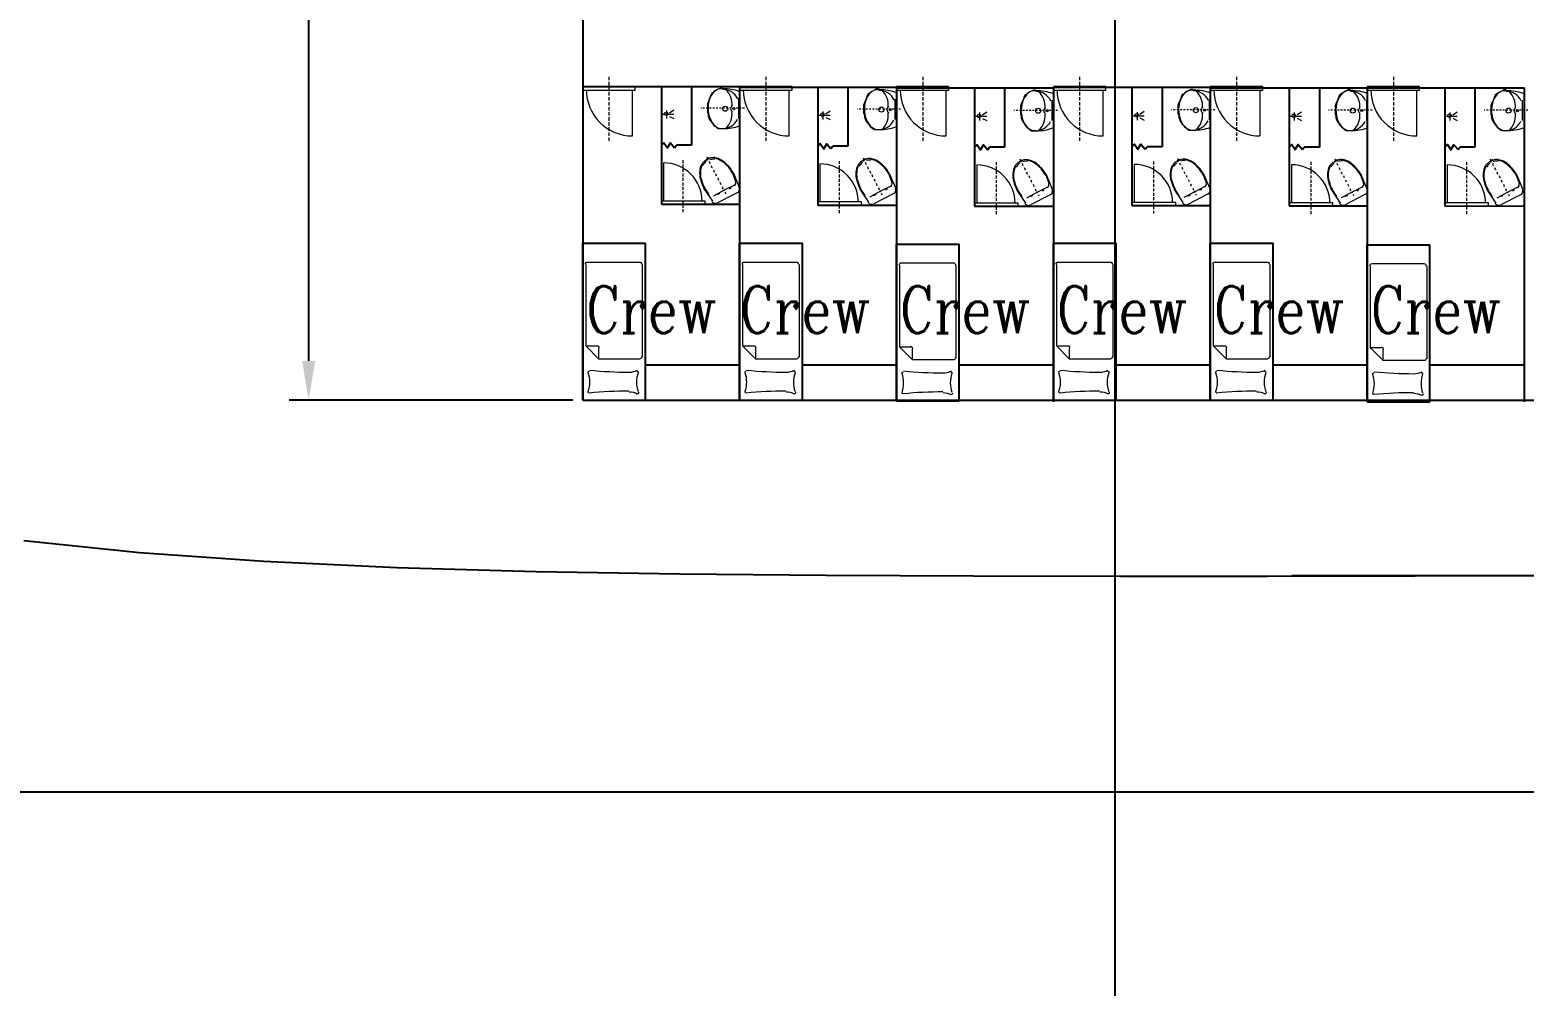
# Model space of a CAD drawing. Header units: millimetres. Extents: x -4 to 3776, y -4 to 4079.
# Drawn here: x 148.4 to 243.7, y 139.7 to 200.6 of the extents above; entities that cross this region are included whole.
import ezdxf
from ezdxf import colors
from ezdxf.entities.mleader import LeaderData, LeaderLine
from ezdxf.math import Vec2, Vec3

# ---------------------------------------------------------------- set-up
doc = ezdxf.new("R2010")
doc.units = ezdxf.units.MM
doc.linetypes.add('PDF_IMPORT', pattern=[1, 0.8, -0.2])
for name, color, linetype in [('BK_kedu', 255, 'Continuous'), ('EDGE', 7, 'Continuous'), ('ER', 7, 'Continuous'), ('PDF_DOOR', 7, 'Continuous'), ('PDF_FUR', 7, 'Continuous'), ('PDF_SANITARY', 7, 'Continuous')]:
    doc.layers.add(name, color=color, linetype=linetype)
doc.layers.add('Sheet$GRID', color=254, linetype='Continuous', true_color=0xbebebe)
doc.styles.add('ROMANC', font='ROMANC.shx', dxfattribs={"width": 0.8, "bigfont": 'HZDX.shx'})
doc.styles.get("Standard").update_dxf_attribs({"font": 'arial.ttf'})
doc.dimstyles.new('ISO-25', dxfattribs={"dimtxt": 2.5, "dimasz": 2.5, "dimexe": 1.25, "dimexo": 0.625, "dimtad": 1, "dimtxsty": 'Standard', "dimcen": 2.5, "dimadec": 0, "dimazin": 0, "dimtfac": 1, "dimtmove": 0, "dimatfit": 3, "dimfxl": 1, "dimarcsym": 0})

# ---------------------------------------------------------------- blocks, each defined once
blk = doc.blocks.new('chuang')
at = {"color": 4, "lineweight": 25}
for p, q in [((3509.117, 3491.255), (3513.117, 3491.255)), ((3509.117, 3491.255), (3509.617, 3491.255)), ((3509.117, 3491.255), (3509.117, 3481.255)), ((3513.117, 3491.255), (3513.117, 3481.255)), ((3509.117, 3481.255), (3513.117, 3481.255))]:
    blk.add_line(p, q, dxfattribs=at)
at = {"layer": 'PDF_FUR', "lineweight": 0}
for points in [[(3512.064, 3490.683, -0.024346), (3509.542, 3490.801, 0.575625), (3509.475, 3490.723)], [(3512.593, 3489.37, 0.114684), (3512.077, 3489.492, 0.024287), (3509.561, 3489.367)]]:
    blk.add_lwpolyline(points, format="xyb", dxfattribs=at)
for points in [[(3512.752, 3488.641), (3510.144, 3488.641), (3509.327, 3487.824), (3509.327, 3482.608)], [(3510.028, 3487.824), (3509.327, 3487.824), (3510.144, 3488.641), (3510.144, 3487.94)], [(3512.908, 3482.608), (3512.908, 3488.524)], [(3509.444, 3482.453), (3512.752, 3482.453)]]:
    blk.add_lwpolyline(points, dxfattribs=at)
for centre, radius, start, end in [((3507.665, 3490.108), 1.886, 359.76394, 19.0993), ((3512.072, 3491.894), 1.171, 270.48309, 296.63104), ((3514.454, 3490.108), 1.886, 160.97146, 180.3028), ((3512.61, 3490.779), 0.0694, 340.96848, 100.68105), ((3507.665, 3490.108), 1.886, 340.97146, 0.3028), ((3509.531, 3489.473), 0.0595, 160.96848, 280.68105), ((3514.454, 3490.108), 1.886, 179.76394, 199.0993), ((3512.588, 3489.473), 0.0596, 259.39614, 19.09939), ((3512.732, 3488.505), 0.136, 359.99993, 90.00007), ((3510.008, 3487.921), 0.136, 269.99993, 0.00007), ((3509.424, 3482.589), 0.136, 179.99993, 270.00007), ((3512.732, 3482.589), 0.136, 269.99993, 0.00007)]:
    blk.add_arc(centre, radius, start, end, dxfattribs=at)
blk = doc.blocks.new('ma tong')
at = {"layer": 'PDF_SANITARY', "lineweight": 0}
for points in [[(3769.287, 3592.263), (3770.12, 3592.818), (3770.166, 3592.818)], [(3769.704, 3592.494), (3770.12, 3592.772), (3770.212, 3592.772)], [(3771.553, 3592.356), (3771.414, 3592.309)], [(3771.646, 3592.402), (3771.646, 3592.402)], [(3771.831, 3592.494), (3771.692, 3592.448)], [(3771.877, 3592.541), (3771.877, 3592.541)], [(3769.195, 3591.939), (3769.842, 3590.691)], [(3770.305, 3590.876), (3769.981, 3591.523), (3769.611, 3592.217)], [(3770.212, 3591.662), (3770.073, 3591.616)], [(3770.305, 3591.708), (3770.305, 3591.708)], [(3770.49, 3591.801), (3770.351, 3591.754)], [(3770.536, 3591.847), (3770.536, 3591.847)], [(3770.767, 3591.939), (3770.628, 3591.893)], [(3770.813, 3591.986), (3770.813, 3591.986)], [(3771.044, 3592.078), (3770.906, 3592.032)], [(3771.091, 3592.124), (3771.091, 3592.124)], [(3771.276, 3592.217), (3771.137, 3592.171)], [(3771.368, 3592.263), (3771.368, 3592.263)], [(3770.166, 3590.552), (3771.044, 3590.922), (3771.137, 3590.968)]]:
    blk.add_lwpolyline(points, dxfattribs=at)
for points in [[(3771.653, 3592.959, 0.106921), (3771.189, 3593.091, 0.074197), (3770.679, 3593.051)], [(3771.63, 3592.919, 0.106611), (3771.186, 3593.045, 0.074202), (3770.689, 3593.006)], [(3772.108, 3592.633), (3771.969, 3592.587, 0.061061), (3771.908, 3592.699)], [(3771.531, 3591.34, 0.074202), (3771.854, 3591.719, 0.106611), (3772.006, 3592.144)], [(3771.562, 3591.305, 0.074197), (3771.893, 3591.695, 0.106921), (3772.052, 3592.14)], [(3770.536, 3590.783), (3771.044, 3590.968), (3771.091, 3591.015, 0.053551), (3771.524, 3591.314)]]:
    blk.add_lwpolyline(points, format="xyb", dxfattribs=at)
for points in [[(3769.75, 3591.847), (3769.704, 3591.939), (3769.75, 3591.986), (3769.796, 3591.847)], [(3770.073, 3591.2), (3770.12, 3591.107), (3770.166, 3591.107), (3770.12, 3591.2)]]:
    blk.add_lwpolyline(points, close=True, dxfattribs=at)
at = {"layer": 'PDF_SANITARY', "linetype": 'PDF_IMPORT', "lineweight": 0, "ltscale": 0.103392}
blk.add_lwpolyline([(3770.027, 3591.57), (3769.75, 3591.431)], dxfattribs=at)
at = {"layer": 'PDF_SANITARY', "lineweight": 0}
for centre, radius, start, end in [((3769.403, 3592.101), 0.254, 122.08454, 206.87755), ((3771.252, 3590.529), 2.566, 102.96364, 115.22511), ((3771.252, 3590.529), 2.52, 102.96355, 115.22487), ((3771.16, 3592.194), 0.809, 36.03003, 58.41436), ((3771.16, 3592.194), 0.902, 36.02986, 58.50798), ((3771.484, 3592.379), 0.486, 23.01836, 36.98743), ((3771.16, 3592.194), 0.809, 355.72617, 18.1105), ((3771.53, 3592.332), 0.486, 17.1531, 31.12217), ((3771.53, 3592.332), 0.532, 17.14819, 31.12498), ((3771.16, 3592.194), 0.902, 355.63256, 18.11067), ((3770.05, 3590.807), 0.254, 207.26298, 292.056), ((3770.466, 3590.992), 0.208, 207.26336, 292.05408), ((3769.865, 3593.211), 2.566, 298.91542, 311.17689)]:
    blk.add_arc(centre, radius, start, end, dxfattribs=at)
blk = doc.blocks.new('xi shou tai')
at = {"layer": 'PDF_SANITARY', "lineweight": 0}
blk.add_lwpolyline([(3767.536, 3590.592, 0.078584), (3767.708, 3591.628), (3767.754, 3591.72), (3767.754, 3591.813), (3767.708, 3591.905), (3767.662, 3591.998), (3767.616, 3592.09), (3767.569, 3592.183), (3767.477, 3592.275), (3767.431, 3592.367), (3767.338, 3592.414), (3767.199, 3592.46), (3767.107, 3592.506), (3766.968, 3592.552), (3766.876, 3592.599), (3766.737, 3592.645), (3766.598, 3592.645), (3766.46, 3592.645), (3766.321, 3592.645), (3766.228, 3592.645), (3766.09, 3592.599), (3765.951, 3592.599), (3765.859, 3592.552), (3765.72, 3592.506), (3765.627, 3592.414), (3765.535, 3592.367), (3765.442, 3592.275), (3765.35, 3592.229), (3765.304, 3592.136), (3765.211, 3592.044), (3765.165, 3591.951), (3765.165, 3591.859), (3765.165, 3591.72), (3765.165, 3591.628, 0.087176), (3765.337, 3590.59)], format="xyb", dxfattribs=at)
at = {"layer": 'PDF_SANITARY', "linetype": 'PDF_IMPORT', "lineweight": 0, "ltscale": 0.138715}
blk.add_lwpolyline([(3766.46, 3590.287), (3766.46, 3593.061)], dxfattribs=at)
at = {"layer": 'PDF_SANITARY', "lineweight": 0}
blk.add_lwpolyline([(3767.107, 3590.657), (3765.812, 3590.657)], dxfattribs=at)
for centre, radius in [((3766.436, 3591.512), 0.162), ((3766.436, 3590.957), 0.0694)]:
    blk.add_circle(centre, radius, dxfattribs=at)
for centre, radius, start, end in [((3766.252, 3591.697), 1.087, 180.74147, 243.03426), ((3766.113, 3592.344), 1.272, 223.62659, 274.85598), ((3766.714, 3592.344), 1.272, 265.14402, 316.37341), ((3766.621, 3591.651), 1.04, 294.76834, 0.76366), ((3766.436, 3590.957), 0.208, 25.93747, 154.06253)]:
    blk.add_arc(centre, radius, start, end, dxfattribs=at)
for points in [[(3765.803, 3592.476), (3765.385, 3592.308), (3765.139, 3591.998), (3765.167, 3591.674)], [(3767.141, 3592.465), (3766.74, 3592.64), (3766.222, 3592.644), (3765.803, 3592.476)], [(3767.698, 3591.654), (3767.758, 3591.977), (3767.543, 3592.291), (3767.141, 3592.465)]]:
    blk.add_open_spline(points, degree=3, dxfattribs=at)
blk = doc.blocks.new('淋浴头')
at = {"layer": 'PDF_SANITARY', "lineweight": 0}
for points in [[(3767.647, 3591.431), (3768.387, 3591.431)], [(3767.925, 3591.663), (3767.925, 3591.154)], [(3768.11, 3591.524), (3768.387, 3591.709)], [(3768.11, 3591.293), (3768.387, 3591.154)]]:
    blk.add_lwpolyline(points, dxfattribs=at)
blk.add_circle((3767.902, 3591.455), 0.116, dxfattribs=at)
blk = doc.blocks.new('厕所')
at = {"color": 4, "lineweight": 25}
for p, q in [((3730.738, 3597.706), (3730.737, 3592.723)), ((3738.238, 3597.706), (3730.738, 3597.706)), ((3734.331, 3596.869), (3734.488, 3596.746)), ((3734.488, 3595.786), (3734.488, 3596.746)), ((3738.238, 3595.786), (3734.488, 3595.786))]:
    blk.add_line(p, q, dxfattribs=at)
blk.add_lwpolyline([(3734.488, 3597.706), (3734.649, 3597.544), (3734.326, 3597.325), (3734.646, 3597.132), (3734.331, 3596.869)], dxfattribs=at)
at = {"layer": 'PDF_DOOR', "lineweight": 0}
blk.add_lwpolyline([(3730.738, 3597.706), (3730.738, 3594.922), (3730.932, 3594.922), (3730.932, 3597.706)], close=True, dxfattribs=at)
blk.add_lwpolyline([(3730.932, 3597.544), (3733.359, 3597.544)], dxfattribs=at)
at = {"layer": 'PDF_DOOR', "linetype": 'PDF_IMPORT', "lineweight": 0, "ltscale": 0.231192}
blk.add_lwpolyline([(3730.22, 3596.314), (3733.618, 3596.314)], dxfattribs=at)
at = {"layer": 'PDF_DOOR', "lineweight": 0}
blk.add_arc((3730.916, 3597.56), 2.444, 270, 0, dxfattribs=at)
at = {"color": 4, "lineweight": 25, "rotation": 270}
blk.add_blockref('淋浴头', (145.033, 7365.307), dxfattribs=at)
at = {"color": 4, "lineweight": 25}
for name, p in [('ma tong', (-38.364, 2.177)), ('xi shou tai', (-29.621, 2.131))]:
    blk.add_blockref(name, p, dxfattribs=at)
blk = doc.blocks.new('men')
at = {"layer": 'PDF_DOOR', "lineweight": 0}
blk.add_lwpolyline([(3722.174, 3595.896), (3722.174, 3593.113), (3722.368, 3593.113), (3722.368, 3595.896)], close=True, dxfattribs=at)
blk.add_lwpolyline([(3722.368, 3595.734), (3724.796, 3595.734)], dxfattribs=at)
at = {"layer": 'PDF_DOOR', "linetype": 'PDF_IMPORT', "lineweight": 0, "ltscale": 0.231192}
blk.add_lwpolyline([(3721.656, 3594.504), (3725.055, 3594.504)], dxfattribs=at)
at = {"layer": 'PDF_DOOR', "lineweight": 0}
blk.add_arc((3722.352, 3595.751), 2.444, 270, 0, dxfattribs=at)
blk = doc.blocks.new('*D497')
at = {"color": 0, "lineweight": -2, "transparency": 16777216}
for p, q in [((183.05, 259.668), (164.956, 259.668)), ((166.206, 257.168), (166.206, 179.55)), ((183.05, 177.05), (164.956, 177.05))]:
    blk.add_line(p, q, dxfattribs=at)
at = {"color": 0, "lineweight": 25, "transparency": 16777216}
for points in [[(165.789, 257.168), (166.623, 257.168), (166.206, 259.668)], [(165.789, 179.55), (166.623, 179.55), (166.206, 177.05)]]:
    blk.add_solid(points, dxfattribs=at)
at = {"layer": 'Defpoints', "color": 0, "lineweight": 25, "transparency": 16777216}
for p in [(183.675, 259.668), (166.206, 177.05), (183.675, 177.05)]:
    blk.add_point(p, dxfattribs=at)
at = {"color": 0, "lineweight": 25, "transparency": 16777216, "insert": (164.079, 218.359), "char_height": 2.5, "attachment_point": 5, "rotation": 90}
blk.add_mtext('82,62', dxfattribs=at)

msp = doc.modelspace()

# ---------------------------------------------------------------- linework, layer by layer
at = {"color": 4, "lineweight": 25}
for p, q in [((183.675, 218.374), (183.675, 177.05)), ((183.675, 197.047), (193.675, 197.047)), ((193.675, 197.047), (193.675, 177.05)), ((193.675, 196.998), (203.675, 196.998)), ((203.675, 196.998), (203.675, 177.001)), ((203.675, 196.948), (213.675, 196.948)), ((213.675, 196.998), (223.675, 196.998)), ((213.675, 196.948), (213.675, 176.951)), ((223.675, 196.998), (223.675, 177.001)), ((223.675, 196.948), (233.675, 196.948)), ((233.675, 196.948), (233.675, 176.951)), ((233.675, 196.948), (243.675, 196.948)), ((243.675, 196.948), (243.675, 176.951)), ((187.675, 177.05), (187.675, 179.3)), ((187.675, 179.3), (193.675, 179.3)), ((197.675, 179.3), (203.675, 179.3)), ((207.675, 179.3), (213.675, 179.3)), ((217.595, 179.3), (223.675, 179.3)), ((227.675, 179.3), (233.675, 179.3)), ((237.675, 179.3), (243.675, 179.3)), ((183.675, 177.05), (308.374, 177.05))]:
    msp.add_line(p, q, dxfattribs=at)
at = {"layer": 'EDGE', "color": 0, "lineweight": 25}
msp.add_lwpolyline([(148.063, 168.099), (155.418, 167.348), (163.361, 166.784), (171.831, 166.388), (180.708, 166.129), (189.87, 165.975), (199.196, 165.893), (208.572, 165.853), (217.949, 165.837), (227.33, 165.839), (236.721, 165.851), (246.126, 165.866)], dxfattribs=at)
at = {"layer": 'ER', "lineweight": -2}
msp.add_lwpolyline([(228.872, 165.874), (232.938, 165.874), (239.982, 165.874), (247.026, 165.874), (254.07, 165.876), (261.114, 165.879), (268.157, 165.88), (275.201, 165.878), (282.245, 165.875), (289.289, 165.874), (296.332, 165.874), (303.376, 165.875), (309.372, 165.875)], dxfattribs=at)
at = {"layer": 'Sheet$GRID'}
for points in [[(217.595, 608.276), (217.595, 0.013)], [(0.007, 152.078), (870.358, 152.078)]]:
    msp.add_lwpolyline(points, dxfattribs=at)

# ---------------------------------------------------------------- block references
at = {"color": 4, "lineweight": 25, "xscale": 1.2, "yscale": 1.2, "zscale": 1.2, "rotation": 270}
for p in [(-4128.06, 4663.645), (-4118.06, 4663.645), (-4108.06, 4663.645), (-4098.06, 4663.645), (-4088.06, 4663.645), (-4078.06, 4663.645)]:
    msp.add_blockref('men', p, dxfattribs=at)
at = {"color": 4, "lineweight": 25, "rotation": 90.0164397352079}
for p in [(3787.469, -3540.158), (3797.429, -3540.219), (3807.425, -3540.289), (3817.46, -3540.251), (3827.482, -3540.277), (3837.402, -3540.282)]:
    msp.add_blockref('厕所', p, dxfattribs=at)
at = {"color": 4, "lineweight": 25, "xscale": -1, "rotation": 180}
for p in [(-3325.442, 3668.305), (-3315.442, 3668.305), (-3305.442, 3668.256), (-3295.442, 3668.305), (-3285.442, 3668.305), (-3275.442, 3668.207)]:
    msp.add_blockref('chuang', p, dxfattribs=at)

# ---------------------------------------------------------------- texts
at = {"color": 4, "lineweight": 25, "char_height": 3, "attachment_point": 1, "style": 'ROMANC'}
for insert in [(183.885, 184.319), (193.675, 184.319), (203.885, 184.319), (213.885, 184.319), (223.885, 184.319), (233.885, 184.319)]:
    msp.add_mtext('{\\Fromanc,hzdx|c134;Crew}', dxfattribs=dict(at, insert=insert))

# ---------------------------------------------------------------- dimensions: what is measured, and where the dimension line sits
at = {"color": 4, "lineweight": 25}
dim = msp.add_linear_dim(base=(166.206, 177.05), p1=(183.675, 259.668), p2=(183.675, 177.05), angle=90, dimstyle='ISO-25', dxfattribs=at)
dim.commit()
dim.dimension.update_dxf_attribs({"geometry": '*D497', "text_midpoint": (164.079, 218.359)})

# ---------------------------------------------------------------- leaders
at = {"layer": 'BK_kedu'}
ml = msp.add_multileader_mtext('Standard', dxfattribs=at)
ml.set_content('', color=256)
ml.set_leader_properties()
ml.build(insert=Vec2(0, 0))
ml.multileader.update_dxf_attribs({"text_right_attachment_type": 6, "dogleg_length": 0.36, "arrow_head_size": 0.18})
ctx = ml.context
ctx.base_point, ctx.char_height, ctx.arrow_head_size, ctx.landing_gap_size, ctx.plane_origin = Vec3(3775.999, 4079.328), 0.18, 0.18, 0.09, Vec3(3774.639, 4079.328)
ctx.right_attachment = 6
notes = []
notes.append((ctx, [(0, (0, 0, 0), (0, 0), (1, 0), 1, [])]))
ctx.mtext.insert, ctx.mtext.flow_direction = Vec3(3776.089, 4079.418), 5
for ctx, leaders in notes:
    for number, flags, end, landing, length, lines in leaders:
        leader = LeaderData()
        leader.index, (leader.has_last_leader_line, leader.has_dogleg_vector, leader.attachment_direction) = number, flags
        leader.last_leader_point, leader.dogleg_vector, leader.dogleg_length = Vec3(end), Vec3(landing), length
        for number, points, colour, breaks in lines:
            line = LeaderLine()
            line.index, line.vertices, line.color, line.breaks = number, Vec3.list(points), colors.encode_raw_color(colour), breaks
            leader.lines.append(line)
        ctx.leaders.append(leader)

doc.saveas('drawing.dxf')
